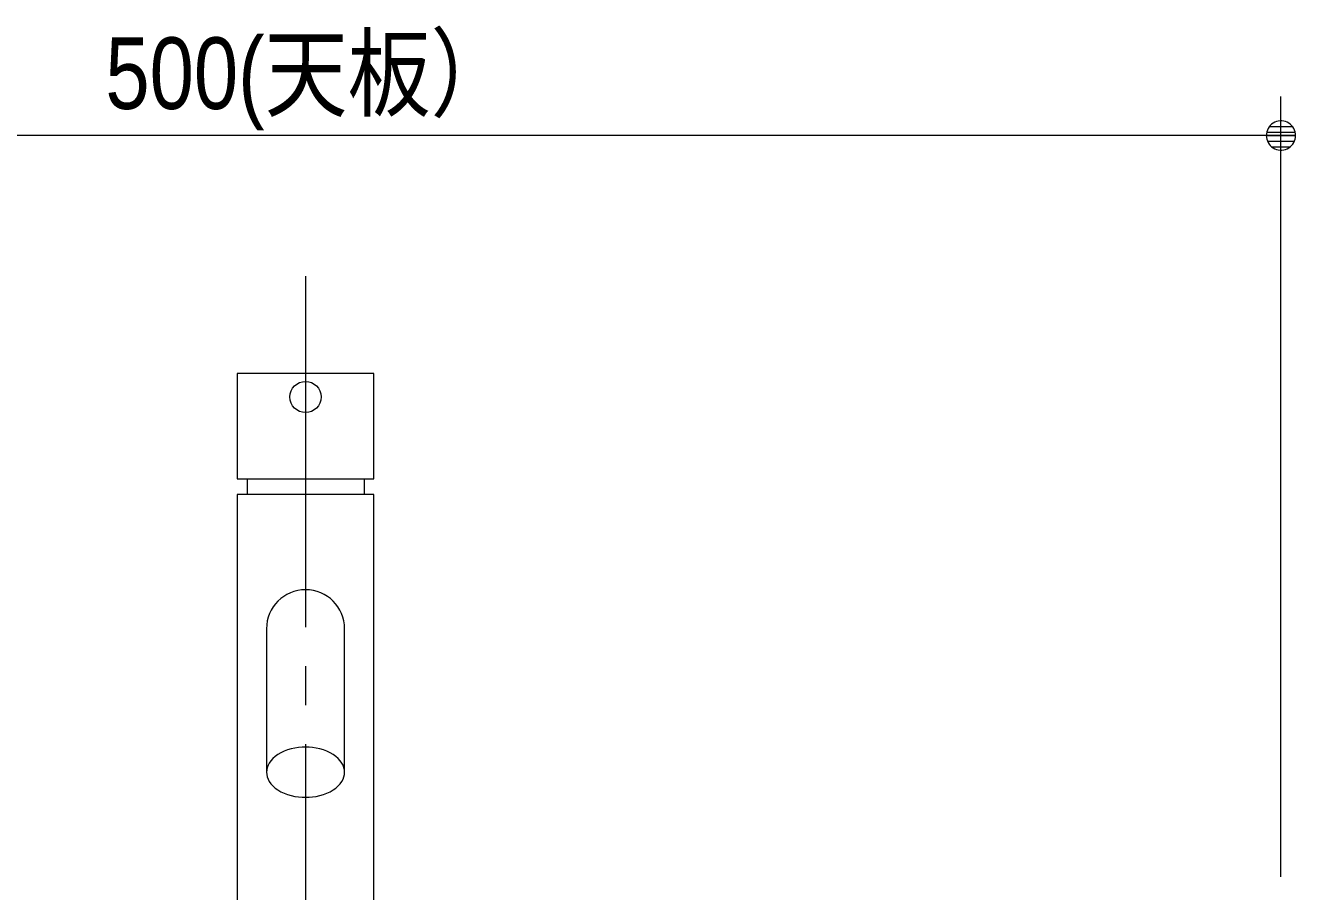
# Model space of a CAD drawing. Units: millimetres, scale not verified. Extents: x -3031 to 3031, y -1522 to 1522.
# Drawn here: x -1314.6 to -989, y -73.8 to 148.2 of the extents above; entities that cross this region are included whole.
import ezdxf
from ezdxf.enums import TextEntityAlignment as Align

# ---------------------------------------------------------------- set-up
doc = ezdxf.new("R2010")
doc.units = ezdxf.units.MM
doc.header["$LTSCALE"] = 10
doc.linetypes.add('CHAIN2', pattern=[12, 9, -1, 1, -1])
doc.linetypes.add('DASHED1', pattern=[1.8, 1.2, -0.6])
for name, color, linetype, lineweight in [('0-1_5ボウル・キャビネット', 7, 'Continuous', 9), ('0-3_0', 7, 'Continuous', 9), ('0-4_2寸法-1', 7, 'Continuous', 9), ('0-5_4給排水', 7, 'DASHED1', 9)]:
    doc.layers.add(name, color=color, linetype=linetype, lineweight=lineweight)
doc.styles.add('ＭＳ Ｐゴシック', font='')
doc.styles.get('ＭＳ Ｐゴシック').set_extended_font_data('MS PGothic')

# ---------------------------------------------------------------- blocks, each defined once
blk = doc.blocks.new('グループ-30')
at = {"layer": '0-5_4給排水', "linetype": 'Continuous'}
for p, q in [((-3640, 320), (-3640, 280)), ((-3340, 320), (-3340, 280))]:
    blk.add_line(p, q, dxfattribs=at)
for points in [[(-3315, 590), (-3665, 590), (-3665, 320), (-3315, 320)], [(-3665, 280), (-3665, -770), (-3315, -770), (-3315, 280)], [(-3730, -770), (-3730, -800), (-3250, -800), (-3250, -770)]]:
    blk.add_lwpolyline(points, close=True, dxfattribs=at)
for points in [[(-3590, -63.9), (-3590, -431.7), (-3589.6, -437.5), (-3588.3, -443.4), (-3586.1, -449.4), (-3583, -455.4), (-3578.8, -461.2), (-3573.7, -466.9), (-3567.6, -472.2), (-3560.7, -477.2), (-3553, -481.6), (-3544.7, -485.5), (-3535.9, -488.8), (-3526.8, -491.5), (-3517.5, -493.5), (-3508.2, -494.9), (-3499, -495.7), (-3490, -496), (-3481, -495.7), (-3471.8, -494.9), (-3462.5, -493.5), (-3453.2, -491.5), (-3444.1, -488.8), (-3435.3, -485.5), (-3427, -481.6), (-3419.3, -477.2), (-3412.4, -472.2), (-3406.3, -466.9), (-3401.2, -461.2), (-3397, -455.4), (-3393.9, -449.4), (-3391.7, -443.4), (-3390.4, -437.5), (-3390, -431.7), (-3390, -64)], [(-3390, -431.7), (-3390.4, -425.9), (-3391.7, -420), (-3393.9, -414), (-3397, -408.1), (-3401.2, -402.2), (-3406.3, -396.5), (-3412.4, -391.2), (-3419.3, -386.3), (-3427, -381.8), (-3435.3, -377.9), (-3444.1, -374.6), (-3453.2, -371.9), (-3462.5, -369.9), (-3471.8, -368.5), (-3481, -367.7), (-3490, -367.4), (-3499, -367.7), (-3508.2, -368.5), (-3517.5, -369.9), (-3526.8, -371.9), (-3535.9, -374.6), (-3544.7, -377.9), (-3553, -381.8), (-3560.7, -386.3), (-3567.6, -391.2), (-3573.7, -396.5), (-3578.8, -402.2), (-3583, -408.1), (-3586.1, -414), (-3588.3, -420), (-3589.6, -425.9), (-3590, -431.7)]]:
    blk.add_lwpolyline(points, dxfattribs=at)
blk.add_circle((-3490, 530), 40, dxfattribs=at)
for start, end in [(90, 180), (0, 90)]:
    blk.add_arc((-3490, -64), 100, start, end, dxfattribs=at)
blk = doc.blocks.new('グループ-33')
at = {"layer": '0-5_4給排水'}
blk.add_blockref('グループ-30', (0, 0), dxfattribs=at)
blk = doc.blocks.new('_Dot')
at = {"layer": '0-3_0'}
for p, q in [((-5, 0), (-10, 0)), ((4.89, 1), (-4.89, 1)), ((3.99, 3), (-3.99, 3)), ((4.58, -1.99), (-4.58, -1.99)), ((3, -3.99), (-3, -3.99))]:
    blk.add_line(p, q, dxfattribs=at)
for points in [[(5, 0), (4.96, 0.63), (4.84, 1.24), (4.65, 1.84), (4.38, 2.41), (4.05, 2.94), (3.64, 3.42), (3.19, 3.85), (2.68, 4.22), (2.13, 4.52), (1.55, 4.76), (0.94, 4.91), (0.31, 4.99), (-0.31, 4.99), (-0.94, 4.91), (-1.55, 4.76), (-2.13, 4.52), (-2.68, 4.22), (-3.19, 3.85), (-3.64, 3.42), (-4.05, 2.94), (-4.38, 2.41), (-4.65, 1.84), (-4.84, 1.24), (-4.96, 0.63), (-5, 0), (0, 0)], [(-5, 0), (-4.96, -0.63), (-4.84, -1.24), (-4.65, -1.84), (-4.38, -2.41), (-4.05, -2.94), (-3.64, -3.42), (-3.19, -3.85), (-2.68, -4.22), (-2.13, -4.52), (-1.55, -4.76), (-0.94, -4.91), (-0.31, -4.99), (0.31, -4.99), (0.94, -4.91), (1.55, -4.76), (2.13, -4.52), (2.68, -4.22), (3.19, -3.85), (3.64, -3.42), (4.05, -2.94), (4.38, -2.41), (4.65, -1.84), (4.84, -1.24), (4.96, -0.63), (5, 0), (0, 0)]]:
    blk.add_lwpolyline(points, close=True, dxfattribs=at)

msp = doc.modelspace()

# ---------------------------------------------------------------- linework, layer by layer
at = {"layer": '0-1_5ボウル・キャビネット', "linetype": 'CHAIN2'}
msp.add_line((-1242.75, 84), (-1242.75, -925), dxfattribs=at)
at = {"layer": '0-4_2寸法-1'}
for p, q in [((-992.75, -70), (-992.75, 130)), ((-1000.25, 120), (-1485.25, 120))]:
    msp.add_line(p, q, dxfattribs=at)

# ---------------------------------------------------------------- block references
at = {"layer": '0-4_2寸法-1', "xscale": 0.7503418, "yscale": 0.7503418}
msp.add_blockref('_Dot', (-992.75, 120), dxfattribs=at)
at = {"layer": '0-5_4給排水', "xscale": 0.1, "yscale": 0.1}
msp.add_blockref('グループ-33', (-893.75, 0), dxfattribs=at)

# ---------------------------------------------------------------- texts
at = {"layer": '0-4_2寸法-1', "style": 'ＭＳ Ｐゴシック', "width": 0.85}
msp.add_text('500(天板）', height=18.34, dxfattribs=at).set_placement((-1294.05, 121.31), align=Align.BOTTOM_LEFT)

doc.saveas('drawing.dxf')
